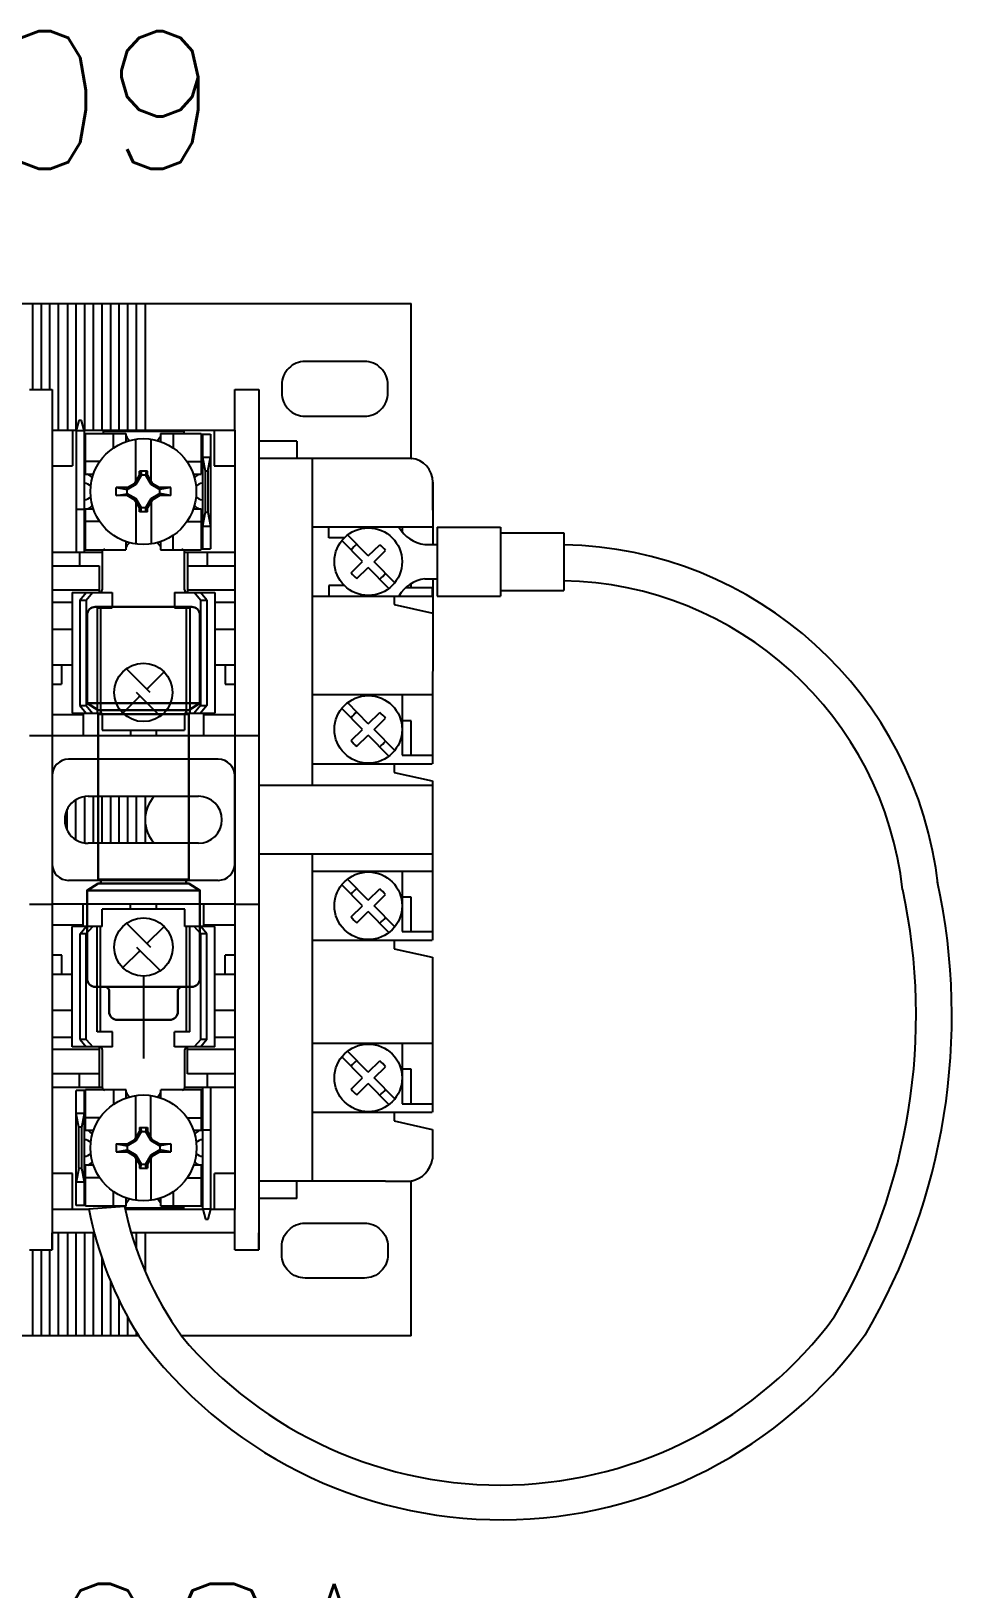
# Model space of a CAD drawing. Header units: inches. Extents: x 0 to 79.8, y 0 to 53.1.
# Drawn here: x 60.9 to 64.25, y 42.11 to 47.77 of the extents above; entities that cross this region are included whole.
import ezdxf
from ezdxf.enums import TextEntityAlignment as Align

# ---------------------------------------------------------------- set-up
doc = ezdxf.new("R2010")
doc.units = ezdxf.units.IN
doc.header["$MEASUREMENT"] = 0
for name, color, linetype in [('PDF_Geometry', 7, 'Continuous'), ('PRTG', 130, 'Continuous'), ('PSYMS', 7, 'Continuous'), ('PTAG', 150, 'Continuous')]:
    doc.layers.add(name, color=color, linetype=linetype)
doc.styles.add('WD', font='romans.shx')

# ---------------------------------------------------------------- blocks, each defined once
blk = doc.blocks.new('ATMR2')
at = {"layer": 'PDF_Geometry', "lineweight": 30}
for points in [[(0.4012, 1.0212), (0.4012, 1.3413, 0.41622), (0.3712, 1.3712), (0.0212, 1.3712, 0.414306), (-0.0088, 1.3413), (-0.0088, 1.0212)], [(0.3362, -0.0088), (0.3332, -0.0091), (0.3305, -0.0099), (0.3279, -0.0113), (0.3256, -0.0132), (0.3238, -0.0155), (0.3223, -0.0181), (0.3215, -0.0208), (0.3212, -0.0238), (0.3212, -0.0988, -0.416214), (0.2912, -0.1288), (0.1012, -0.1288, -0.414302), (0.0712, -0.0988), (0.0712, -0.0238), (0.071, -0.0208), (0.0701, -0.0181), (0.0687, -0.0155), (0.0668, -0.0132), (0.0646, -0.0113), (0.062, -0.0099), (0.0591, -0.0091), (0.0562, -0.0088)]]:
    blk.add_lwpolyline(points, format="xyb", dxfattribs=at)
for points in [[(-0.0088, 1.0212), (0.0312, 0.9963), (0.3612, 0.9963), (0.4012, 1.0212)], [(0.3612, 0.3812), (0.3612, 0.9812), (0.0312, 0.9812), (0.0312, 0.3812)]]:
    blk.add_lwpolyline(points, close=True, dxfattribs=at)
for points in [[(0.0412, 0.9963), (0.0412, 0.9812)], [(0.3512, 0.9963), (0.3512, 0.9812)], [(0.4012, 0.3412), (-0.0088, 0.3412)], [(0.0412, 0.3663), (0.0412, 0.3812)], [(0.3512, 0.3663), (0.3512, 0.3812)]]:
    blk.add_lwpolyline(points, dxfattribs=at)
blk.add_lwpolyline([(0.3712, -0.0088), (0.0212, -0.0088, -0.414313), (-0.0088, 0.0212), (-0.0088, 0.3412), (0.0312, 0.3663), (0.3612, 0.3663), (0.4012, 0.3412), (0.4012, 0.0212, -0.416227)], format="xyb", close=True, dxfattribs=at)
blk = doc.blocks.new('ATMR8_10')
at = {"layer": 'PDF_Geometry', "lineweight": 30}
for points in [[(0.4012, 1.0212), (0.4012, 1.3413, 0.41622), (0.3712, 1.3712), (0.0212, 1.3712, 0.414306), (-0.0088, 1.3413), (-0.0088, 1.0212)], [(0.3362, -0.0088), (0.3332, -0.0091), (0.3305, -0.0099), (0.3279, -0.0113), (0.3256, -0.0132), (0.3238, -0.0155), (0.3223, -0.0181), (0.3215, -0.0208), (0.3212, -0.0238), (0.3212, -0.0988, -0.416214), (0.2912, -0.1288), (0.1012, -0.1288, -0.414302), (0.0712, -0.0988), (0.0712, -0.0238), (0.071, -0.0208), (0.0701, -0.0181), (0.0687, -0.0155), (0.0668, -0.0132), (0.0646, -0.0113), (0.062, -0.0099), (0.0591, -0.0091), (0.0562, -0.0088)]]:
    blk.add_lwpolyline(points, format="xyb", dxfattribs=at)
for points in [[(-0.0088, 1.0212), (0.0312, 0.9963), (0.3612, 0.9963), (0.4012, 1.0212)], [(0.3612, 0.3812), (0.3612, 0.9812), (0.0312, 0.9812), (0.0312, 0.3812)]]:
    blk.add_lwpolyline(points, close=True, dxfattribs=at)
for points in [[(0.0412, 0.9963), (0.0412, 0.9812)], [(0.3512, 0.9963), (0.3512, 0.9812)], [(0.4012, 0.3412), (-0.0088, 0.3412)], [(0.0412, 0.3663), (0.0412, 0.3812)], [(0.3512, 0.3663), (0.3512, 0.3812)]]:
    blk.add_lwpolyline(points, dxfattribs=at)
blk.add_lwpolyline([(0.3712, -0.0088), (0.0212, -0.0088, -0.414313), (-0.0088, 0.0212), (-0.0088, 0.3412), (0.0312, 0.3663), (0.3612, 0.3663), (0.4012, 0.3412), (0.4012, 0.0212, -0.416227)], format="xyb", close=True, dxfattribs=at)
blk = doc.blocks.new('E0917602')
for p, q in [((-0.1716, 3.4252), (3.2647, 3.4252)), ((1.8903, 3.1128), (1.8903, 3.4252)), ((1.9216, 3.1128), (1.9216, 3.4252)), ((1.9528, 3.1128), (1.9528, 3.4252)), ((1.9841, 2.9652), (1.9841, 3.4252)), ((2.0172, 2.9652), (2.0172, 3.4252)), ((2.0484, 2.9643), (2.0484, 3.4252)), ((2.0797, 2.9652), (2.0797, 3.4252)), ((2.1109, 2.9652), (2.1109, 3.4252)), ((2.1422, 2.9652), (2.1422, 3.4252)), ((2.1734, 2.9652), (2.1734, 3.4252)), ((2.2047, 2.9652), (2.2047, 3.4252)), ((2.2359, 2.9652), (2.2359, 3.4252)), ((2.2672, 2.9652), (2.2672, 3.4252)), ((3.2647, 2.8627), (3.2647, 3.4252)), ((1.8786, 3.1128), (1.9606, 3.1128)), ((1.8786, 3.1128), (1.9606, 3.1128)), ((1.9606, 3.1128), (1.9606, -0.0123)), ((1.9606, 3.1128), (1.9606, -0.0123)), ((1.9606, 3.1128), (1.9606, 3.0502)), ((2.6241, 2.9652), (2.6241, 3.1128)), ((2.6241, 3.1128), (2.7111, 3.1128)), ((2.6241, 3.1128), (2.7111, 3.1128)), ((2.6241, 3.0502), (2.6241, 3.1128)), ((2.7111, 3.1128), (2.7111, -0.0123)), ((2.7111, 3.1128), (2.7111, -0.0123)), ((2.7111, 3.1128), (2.7111, 3.0502)), ((2.0577, 3.0008), (2.0479, 2.9643)), ((2.0675, 3.0008), (2.0577, 3.0008)), ((2.0772, 2.9643), (2.0675, 3.0008)), ((1.9601, 2.9652), (2.0484, 2.9652)), ((2.0346, 2.9652), (2.0346, 2.8353)), ((2.0479, 2.9643), (2.0479, 2.5227)), ((2.0479, 2.9643), (2.0772, 2.9643)), ((2.077, 2.9652), (2.6241, 2.9652)), ((2.0772, 2.9643), (2.0772, 2.5227)), ((2.0772, 2.9513), (2.0809, 2.9513)), ((2.0809, 2.9533), (2.2286, 2.9533)), ((2.0809, 2.9533), (2.0809, 2.8053)), ((2.1456, 2.9613), (2.4386, 2.9613)), ((2.1456, 2.9613), (2.4386, 2.9613)), ((2.1456, 2.9613), (2.1456, 2.9533)), ((2.1828, 2.9533), (2.1828, 2.9006)), ((2.2286, 2.9533), (2.2286, 2.9239)), ((2.3549, 2.9533), (2.5026, 2.9533)), ((2.3549, 2.9533), (2.3549, 2.9239)), ((2.4007, 2.9533), (2.4007, 2.9006)), ((2.4386, 2.9613), (2.4386, 2.9533)), ((2.5026, 2.9533), (2.5026, 2.8053)), ((2.5026, 2.9513), (2.5362, 2.9513)), ((2.5069, 2.9513), (2.5069, 2.5337)), ((2.5362, 2.9513), (2.5362, 2.5337)), ((2.5496, 2.9652), (2.5496, 2.8353)), ((2.6241, 2.9652), (2.6241, 0.1352)), ((2.0772, 2.8923), (2.0809, 2.8923)), ((2.2652, 2.7792), (2.2652, 2.9325)), ((2.3202, 2.7792), (2.3202, 2.9325)), ((2.5026, 2.8923), (2.5069, 2.8923)), ((2.8493, 2.9252), (2.7111, 2.9252)), ((2.8493, 2.9252), (2.8493, 2.8627)), ((1.9601, 2.8353), (2.0346, 2.8353)), ((2.0772, 2.8823), (2.0809, 2.8823)), ((2.134, 2.8512), (2.0815, 2.8512)), ((2.4502, 2.8512), (2.5026, 2.8512)), ((2.5026, 2.8823), (2.5069, 2.8823)), ((2.5069, 2.867), (2.5167, 2.817)), ((2.5069, 2.867), (2.5362, 2.867)), ((2.5265, 2.817), (2.5362, 2.867)), ((2.5496, 2.8353), (2.6241, 2.8353)), ((3.1716, 2.8627), (2.7111, 2.8627)), ((2.9059, 1.6752), (2.9059, 2.8627)), ((3.2653, 2.8627), (3.1716, 2.8627)), ((3.2653, 2.8627), (3.2666, 2.8627)), ((2.0772, 2.8197), (2.0809, 2.8197)), ((2.0772, 2.8097), (2.0809, 2.8097)), ((2.0809, 2.8053), (2.1102, 2.8053)), ((2.2329, 2.7567), (2.2616, 2.7732)), ((2.2616, 2.7732), (2.278, 2.8017)), ((2.2658, 2.7687), (2.2616, 2.7732)), ((2.2658, 2.7687), (2.2848, 2.8017)), ((2.3067, 2.816), (2.278, 2.816)), ((2.278, 2.8017), (2.278, 2.816)), ((2.3067, 2.8017), (2.278, 2.8017)), ((2.2823, 2.816), (2.2848, 2.8017)), ((2.3025, 2.816), (2.3, 2.8017)), ((2.3, 2.8017), (2.3189, 2.7687)), ((2.3067, 2.8017), (2.3067, 2.816)), ((2.3067, 2.8017), (2.3238, 2.7732)), ((2.3189, 2.7687), (2.3238, 2.7732)), ((2.3238, 2.7732), (2.3519, 2.7567)), ((2.4734, 2.8053), (2.5026, 2.8053)), ((2.5026, 2.8197), (2.5069, 2.8197)), ((2.5026, 2.8097), (2.5069, 2.8097)), ((2.5167, 2.817), (2.5167, 2.667)), ((2.5167, 2.817), (2.5265, 2.817)), ((2.5265, 2.817), (2.5265, 2.667)), ((3.3434, 2.7759), (3.3433, 2.5502)), ((3.3434, 2.6752), (3.3434, 2.7759)), ((2.1932, 2.7277), (2.1932, 2.7567)), ((2.2329, 2.7567), (2.1932, 2.7567)), ((2.1932, 2.7567), (2.2329, 2.7497)), ((2.1932, 2.7277), (2.2329, 2.7346)), ((2.2329, 2.7277), (2.1932, 2.7277)), ((2.2329, 2.7497), (2.2658, 2.7687)), ((2.2329, 2.7277), (2.2329, 2.7567)), ((2.2658, 2.7156), (2.2329, 2.7346)), ((2.2616, 2.7112), (2.2329, 2.7277)), ((2.3189, 2.7687), (2.3519, 2.7497)), ((2.3519, 2.7347), (2.3189, 2.7156)), ((2.3519, 2.7277), (2.3238, 2.7112)), ((2.3519, 2.7277), (2.3519, 2.7567)), ((2.3916, 2.7567), (2.3519, 2.7567)), ((2.3916, 2.7567), (2.3519, 2.7497)), ((2.3916, 2.7277), (2.3519, 2.7347)), ((2.3916, 2.7277), (2.3519, 2.7277)), ((2.3916, 2.7277), (2.3916, 2.7567)), ((2.0479, 2.6778), (2.0772, 2.6778)), ((2.0772, 2.6747), (2.0809, 2.6747)), ((2.0772, 2.6647), (2.0809, 2.6647)), ((2.0809, 2.6793), (2.0809, 2.5312)), ((2.0809, 2.6793), (2.1102, 2.6793)), ((2.2616, 2.7112), (2.2658, 2.7156)), ((2.278, 2.6826), (2.2616, 2.7112)), ((2.2652, 2.7035), (2.2652, 2.5502)), ((2.2848, 2.6826), (2.2658, 2.7156)), ((2.3067, 2.6826), (2.278, 2.6826)), ((2.278, 2.6684), (2.278, 2.6826)), ((2.3067, 2.6684), (2.278, 2.6684)), ((2.2823, 2.6684), (2.2848, 2.6826)), ((2.3189, 2.7156), (2.3, 2.6826)), ((2.3025, 2.6684), (2.3, 2.6826)), ((2.3238, 2.7112), (2.3067, 2.6826)), ((2.3067, 2.6684), (2.3067, 2.6826)), ((2.3238, 2.7112), (2.3189, 2.7156)), ((2.3202, 2.7051), (2.3202, 2.5518)), ((2.4734, 2.6793), (2.5026, 2.6793)), ((2.5026, 2.6793), (2.5026, 2.5312)), ((2.5026, 2.6747), (2.5069, 2.6747)), ((2.5026, 2.6647), (2.5069, 2.6647)), ((2.5167, 2.667), (2.5069, 2.617)), ((2.5167, 2.667), (2.5265, 2.667)), ((2.5265, 2.667), (2.5362, 2.617)), ((2.134, 2.6333), (2.0815, 2.6333)), ((2.4502, 2.6333), (2.5026, 2.6333)), ((2.5069, 2.617), (2.5362, 2.617)), ((3.3431, 2.6127), (2.9059, 2.6127)), ((2.9658, 2.574), (2.9658, 2.6129)), ((3.0929, 2.6127), (2.9825, 2.6127)), ((3.2327, 2.6127), (3.2327, 2.5949)), ((3.3591, 2.6127), (3.5891, 2.6127)), ((3.3591, 2.6127), (3.3591, 2.5502)), ((3.5891, 2.6127), (3.5891, 2.5927)), ((2.0772, 2.6023), (2.0809, 2.6023)), ((2.0772, 2.5923), (2.0809, 2.5923)), ((2.2286, 2.5606), (2.2286, 2.5312)), ((2.3549, 2.5606), (2.3549, 2.5312)), ((2.4007, 2.5312), (2.4007, 2.5839)), ((2.5026, 2.6023), (2.5069, 2.6023)), ((2.5026, 2.5923), (2.5069, 2.5923)), ((3.0217, 2.574), (2.9658, 2.574)), ((3.0882, 2.4879), (3.013, 2.5642)), ((3.1092, 2.5086), (3.034, 2.5849)), ((3.1092, 2.5086), (3.1506, 2.5493)), ((3.3141, 2.5502), (3.3433, 2.5502)), ((3.3433, 2.5502), (3.3591, 2.5502)), ((3.3591, 2.5502), (3.3591, 2.4252)), ((3.5891, 2.5927), (3.5891, 2.3827)), ((3.5891, 2.5927), (3.819, 2.5927)), ((3.819, 2.5927), (3.8193, 2.3827)), ((1.9601, 2.5227), (2.1421, 2.5227)), ((2.0601, 2.5227), (2.0601, 2.4727)), ((2.0772, 2.5337), (2.0809, 2.5337)), ((2.0809, 2.5312), (2.2286, 2.5312)), ((2.1421, 2.5222), (2.1421, 2.3852)), ((2.3549, 2.5312), (2.5026, 2.5312)), ((2.4421, 2.5227), (2.6241, 2.5227)), ((2.4421, 2.3852), (2.4421, 2.5222)), ((2.4521, 2.5227), (2.4521, 2.3752)), ((2.5026, 2.5337), (2.5362, 2.5337)), ((2.5241, 2.5227), (2.5241, 2.4727)), ((3.1299, 2.4876), (3.1713, 2.5283)), ((1.9601, 2.4727), (2.1321, 2.4727)), ((2.1321, 2.4727), (2.1321, 2.3752)), ((2.4521, 2.4727), (2.6241, 2.4727)), ((3.0468, 2.4471), (3.0882, 2.4879)), ((3.0678, 2.4264), (3.1089, 2.4669)), ((3.1841, 2.3906), (3.1089, 2.4669)), ((3.2051, 2.4113), (3.1299, 2.4876)), ((1.9601, 2.3852), (2.1321, 2.3852)), ((2.4521, 2.3852), (2.6241, 2.3852)), ((2.9658, 2.4015), (2.9658, 2.3626)), ((3.0217, 2.4015), (2.9658, 2.4015)), ((3.2455, 2.394), (3.3416, 2.394)), ((3.2653, 2.394), (3.2653, 2.4085)), ((3.3141, 2.4252), (3.3432, 2.4252)), ((3.3416, 2.394), (3.3416, 2.3627)), ((3.3432, 2.4252), (3.3428, 1.7534)), ((3.3432, 2.4252), (3.3591, 2.4252)), ((3.3591, 2.4252), (3.3591, 2.3627)), ((3.5891, 2.3827), (3.5891, 2.3627)), ((3.5891, 2.3827), (3.8193, 2.3827)), ((1.9601, 2.3407), (2.0331, 2.3407)), ((2.0331, 2.3752), (2.0331, 1.9377)), ((2.0331, 2.3752), (2.1791, 2.3752)), ((2.0616, 2.3481), (2.0842, 2.3752)), ((2.0616, 2.3481), (2.0616, 1.9648)), ((2.0616, 2.3481), (2.0842, 2.3481)), ((2.0842, 2.3481), (2.1077, 2.3752)), ((2.0842, 2.3481), (2.0842, 1.9648)), ((2.1238, 2.3202), (2.1238, 1.9377)), ((2.1238, 2.3202), (2.1791, 2.3202)), ((2.1362, 2.3202), (2.1362, 1.9377)), ((2.1791, 2.3752), (2.1791, 2.3202)), ((2.4051, 2.3752), (2.5511, 2.3752)), ((2.4051, 2.3752), (2.4051, 2.3202)), ((2.4051, 2.3202), (2.4603, 2.3202)), ((2.4479, 2.3202), (2.4479, 1.9377)), ((2.4603, 2.3202), (2.4603, 1.9377)), ((2.4999, 2.3481), (2.4765, 2.3752)), ((2.5226, 2.3481), (2.4999, 2.3752)), ((2.4999, 2.3481), (2.4999, 1.9648)), ((2.4999, 2.3481), (2.5226, 2.3481)), ((2.5226, 2.3481), (2.5226, 1.9648)), ((2.5511, 2.3752), (2.5511, 1.9377)), ((2.5511, 2.3407), (2.6241, 2.3407)), ((2.9059, 2.3627), (3.3432, 2.3627)), ((3.2028, 2.3627), (3.2028, 2.3315)), ((3.2028, 2.3315), (3.3434, 2.3002)), ((3.3591, 2.3627), (3.5891, 2.3627)), ((1.9601, 2.2427), (2.0331, 2.2427)), ((2.5511, 2.2427), (2.6241, 2.2427)), ((1.9601, 2.1127), (2.0331, 2.1127)), ((1.9951, 2.1127), (1.9951, 2.0427)), ((2.317, 2.0127), (2.2305, 2.0988)), ((2.5511, 2.1127), (2.6241, 2.1127)), ((2.5891, 2.1127), (2.5891, 2.0427)), ((1.9601, 2.0427), (1.9951, 2.0427)), ((2.3673, 2.0872), (2.3048, 2.0249)), ((2.5891, 2.0427), (2.6241, 2.0427)), ((2.2799, 1.9999), (2.2174, 1.9376)), ((2.3536, 1.926), (2.2672, 2.0127)), ((2.2779, 1.9986), (2.275, 1.9957)), ((2.3091, 2.0298), (2.3062, 2.0269)), ((3.2327, 2.0034), (2.9059, 2.0034)), ((3.3432, 2.0034), (3.2327, 2.0034)), ((3.2327, 2.0034), (3.2327, 1.7846)), ((1.9601, 1.9327), (2.0731, 1.9327)), ((2.0331, 1.9377), (2.1421, 1.9377)), ((2.0616, 1.9648), (2.0842, 1.9648)), ((2.0616, 1.9648), (2.0842, 1.9377)), ((2.0731, 1.9377), (2.0731, 1.8565)), ((2.0842, 1.9648), (2.1077, 1.9377)), ((2.1421, 1.9377), (2.1421, 1.8752)), ((2.4421, 1.9377), (2.5511, 1.9377)), ((2.4421, 1.9377), (2.4421, 1.8752)), ((2.4999, 1.9648), (2.4765, 1.9377)), ((2.5226, 1.9648), (2.4999, 1.9377)), ((2.4999, 1.9648), (2.5226, 1.9648)), ((2.5111, 1.9377), (2.5111, 1.8565)), ((2.5111, 1.9327), (2.6241, 1.9327)), ((3.0882, 1.8785), (3.013, 1.9549)), ((3.1092, 1.8992), (3.034, 1.9756)), ((3.1092, 1.8992), (3.1506, 1.9399)), ((2.1421, 1.8752), (2.4421, 1.8752)), ((2.2451, 1.8752), (2.2451, 1.8565)), ((2.3391, 1.8752), (2.3391, 1.8565)), ((3.0468, 1.8377), (3.0882, 1.8785)), ((3.1299, 1.8782), (3.1713, 1.919)), ((3.2051, 1.8019), (3.1299, 1.8782)), ((3.2653, 1.9096), (3.2341, 1.9096)), ((3.2653, 1.7846), (3.2653, 1.9096)), ((1.8786, 1.8565), (1.9606, 1.8565)), ((1.9601, 1.8565), (2.6241, 1.8565)), ((2.6241, 1.8565), (2.7111, 1.8565)), ((3.0678, 1.8171), (3.1089, 1.8575)), ((3.1841, 1.7812), (3.1089, 1.8575)), ((2.5641, 1.7702), (2.0206, 1.7702)), ((3.2327, 1.7846), (3.3416, 1.7846)), ((1.9606, 1.7102), (1.9606, 1.3902)), ((2.6241, 1.3902), (2.6241, 1.7102)), ((2.9059, 1.7534), (3.2028, 1.7534)), ((3.2028, 1.7534), (3.2028, 1.7221)), ((3.2028, 1.7534), (3.3416, 1.7534)), ((3.2028, 1.7221), (3.3416, 1.6913)), ((3.3416, 1.6752), (2.7111, 1.6752)), ((3.3427, 1.6913), (3.3424, 1.1127)), ((2.0152, 1.512), (2.0152, 1.5884)), ((2.0464, 1.4777), (2.0464, 1.6228)), ((2.0797, 1.4656), (2.0797, 1.6349)), ((2.0919, 1.6357), (2.4922, 1.6357)), ((2.1109, 1.4647), (2.1109, 1.6357)), ((2.1422, 1.4647), (2.1422, 1.6357)), ((2.1734, 1.4647), (2.1734, 1.6357)), ((2.2047, 1.4647), (2.2047, 1.6357)), ((2.2359, 1.4647), (2.2359, 1.6357)), ((2.2672, 1.4647), (2.2672, 1.6357)), ((2.4922, 1.4647), (2.0918, 1.4647)), ((3.3416, 1.4252), (2.7111, 1.4252)), ((2.9059, 0.2377), (2.9059, 1.4252)), ((3.2327, 1.3627), (2.9059, 1.3627)), ((3.2327, 1.3627), (3.2327, 1.144)), ((3.3416, 1.3627), (3.2327, 1.3627)), ((2.5641, 1.3302), (2.0206, 1.3302)), ((3.0882, 1.2379), (3.013, 1.3142)), ((3.1092, 1.2586), (3.034, 1.3349)), ((3.1092, 1.2586), (3.1506, 1.2993)), ((3.1299, 1.2376), (3.1713, 1.2783)), ((3.2653, 1.269), (3.2341, 1.269)), ((3.2653, 1.144), (3.2653, 1.269)), ((1.8786, 1.244), (1.9606, 1.244)), ((2.6246, 1.244), (1.9606, 1.244)), ((2.0736, 1.1628), (2.0736, 1.244)), ((2.4426, 1.2253), (2.1426, 1.2253)), ((2.1426, 1.1628), (2.1426, 1.2253)), ((2.2456, 1.2253), (2.2456, 1.244)), ((2.3396, 1.2253), (2.3396, 1.244)), ((2.4426, 1.1628), (2.4426, 1.2253)), ((2.5116, 1.1628), (2.5116, 1.244)), ((2.6241, 1.244), (2.7111, 1.244)), ((3.0468, 1.1971), (3.0882, 1.2379)), ((3.0678, 1.1764), (3.1089, 1.2169)), ((3.1841, 1.1406), (3.1089, 1.2169)), ((3.2051, 1.1613), (3.1299, 1.2376)), ((2.0736, 1.1678), (1.9606, 1.1678)), ((2.1426, 1.1628), (2.0336, 1.1628)), ((2.0336, 0.7253), (2.0336, 1.1628)), ((2.0621, 1.1357), (2.0848, 1.1628)), ((2.0621, 0.7523), (2.0621, 1.1357)), ((2.0848, 1.1357), (2.0621, 1.1357)), ((2.0848, 1.1357), (2.1082, 1.1628)), ((2.0848, 0.7523), (2.0848, 1.1357)), ((2.1244, 0.7803), (2.1244, 1.1628)), ((2.1368, 0.7803), (2.1368, 1.1628)), ((2.2311, 1.1745), (2.3175, 1.0878)), ((2.3048, 1.1006), (2.3673, 1.1629)), ((2.5516, 1.1628), (2.4426, 1.1628)), ((2.4485, 0.7803), (2.4485, 1.1628)), ((2.4609, 0.7803), (2.4609, 1.1628)), ((2.5005, 1.1357), (2.477, 1.1628)), ((2.5231, 1.1357), (2.5005, 1.1628)), ((2.5005, 0.7523), (2.5005, 1.1357)), ((2.5231, 1.1357), (2.5005, 1.1357)), ((2.6246, 1.1678), (2.5116, 1.1678)), ((2.5231, 0.7523), (2.5231, 1.1357)), ((2.5516, 0.7253), (2.5516, 1.1628)), ((3.2327, 1.144), (3.3416, 1.144)), ((2.2174, 1.0133), (2.2799, 1.0756)), ((2.2677, 1.0878), (2.3542, 1.0017)), ((2.3068, 1.1019), (2.3097, 1.1048)), ((2.9059, 1.1127), (3.2028, 1.1127)), ((3.2028, 1.1127), (3.2028, 1.0815)), ((3.2028, 1.1127), (3.3416, 1.1127)), ((3.2028, 1.0815), (3.3416, 1.0507)), ((1.9956, 1.0578), (1.9606, 1.0578)), ((1.9956, 0.9878), (1.9956, 1.0578)), ((2.2756, 1.0707), (2.2785, 1.0736)), ((2.5896, 0.9878), (2.5896, 1.0578)), ((2.6246, 1.0578), (2.5896, 1.0578)), ((3.3423, 1.0507), (3.342, 0.4877)), ((2.0336, 0.9878), (1.9606, 0.9878)), ((2.6246, 0.9878), (2.5516, 0.9878)), ((2.0336, 0.8578), (1.9606, 0.8578)), ((2.6246, 0.8578), (2.5516, 0.8578)), ((2.0336, 0.7598), (1.9606, 0.7598)), ((2.0848, 0.7523), (2.0621, 0.7523)), ((2.0621, 0.7523), (2.0848, 0.7253)), ((2.0848, 0.7523), (2.1082, 0.7253)), ((2.1796, 0.7803), (2.1244, 0.7803)), ((2.1796, 0.7253), (2.1796, 0.7803)), ((2.4056, 0.7253), (2.4056, 0.7803)), ((2.4609, 0.7803), (2.4056, 0.7803)), ((2.5005, 0.7523), (2.477, 0.7253)), ((2.5231, 0.7523), (2.5005, 0.7523)), ((2.5231, 0.7523), (2.5005, 0.7253)), ((2.6246, 0.7598), (2.5516, 0.7598)), ((3.2327, 0.7377), (2.9059, 0.7377)), ((3.2327, 0.7377), (3.2327, 0.519)), ((3.3419, 0.7377), (3.2327, 0.7377)), ((2.1326, 0.7153), (1.9606, 0.7153)), ((2.1796, 0.7253), (2.0336, 0.7253)), ((2.1326, 0.5778), (2.1326, 0.7253)), ((2.1426, 0.7153), (2.1426, 0.5783)), ((2.5516, 0.7253), (2.4056, 0.7253)), ((2.4426, 0.5783), (2.4426, 0.7153)), ((2.4526, 0.6278), (2.4526, 0.7253)), ((2.6246, 0.7153), (2.4526, 0.7153)), ((3.0882, 0.6129), (3.013, 0.6892)), ((3.1092, 0.6336), (3.034, 0.7099)), ((2.1326, 0.6278), (1.9606, 0.6278)), ((2.0606, 0.5778), (2.0606, 0.6278)), ((2.6246, 0.6278), (2.4526, 0.6278)), ((2.5246, 0.5778), (2.5246, 0.6278)), ((3.1092, 0.6336), (3.1506, 0.6743)), ((3.1299, 0.6126), (3.1713, 0.6533)), ((3.2653, 0.644), (3.2341, 0.644)), ((3.2653, 0.519), (3.2653, 0.644)), ((2.1426, 0.5778), (1.9606, 0.5778)), ((2.0485, 0.1492), (2.0485, 0.5668)), ((2.0821, 0.5668), (2.0485, 0.5668)), ((2.0778, 0.1492), (2.0778, 0.5668)), ((2.2298, 0.5693), (2.0821, 0.5693)), ((2.0821, 0.4212), (2.0821, 0.5693)), ((2.184, 0.5693), (2.184, 0.5166)), ((2.2298, 0.5399), (2.2298, 0.5693)), ((2.5038, 0.5693), (2.3561, 0.5693)), ((2.3561, 0.5399), (2.3561, 0.5693)), ((2.6246, 0.5778), (2.4426, 0.5778)), ((2.5038, 0.4212), (2.5038, 0.5693)), ((2.5075, 0.5668), (2.5038, 0.5668)), ((2.5075, 0.1362), (2.5075, 0.5778)), ((2.5368, 0.1362), (2.5368, 0.5778)), ((3.0468, 0.5721), (3.0882, 0.6129)), ((3.0678, 0.5514), (3.1089, 0.5919)), ((3.1841, 0.5156), (3.1089, 0.5919)), ((3.2051, 0.5363), (3.1299, 0.6126)), ((2.2645, 0.3954), (2.2645, 0.5487)), ((2.3195, 0.397), (2.3195, 0.5503)), ((3.2327, 0.519), (3.3416, 0.519)), ((2.0778, 0.4835), (2.0485, 0.4835)), ((2.0582, 0.4335), (2.0485, 0.4835)), ((2.068, 0.4335), (2.0778, 0.4835)), ((2.0821, 0.5082), (2.0778, 0.5082)), ((2.0821, 0.4982), (2.0778, 0.4982)), ((2.1345, 0.4672), (2.0821, 0.4672)), ((2.4507, 0.4672), (2.5032, 0.4672)), ((2.5075, 0.5082), (2.5038, 0.5082)), ((2.5075, 0.4982), (2.5038, 0.4982)), ((2.9059, 0.4877), (3.2028, 0.4877)), ((3.2028, 0.4877), (3.2028, 0.4565)), ((3.2028, 0.4877), (3.3416, 0.4877)), ((3.2028, 0.4565), (3.3416, 0.4257)), ((2.068, 0.4335), (2.0582, 0.4335)), ((2.0582, 0.2835), (2.0582, 0.4335)), ((2.068, 0.2835), (2.068, 0.4335)), ((2.0821, 0.4357), (2.0778, 0.4357)), ((2.0821, 0.4258), (2.0778, 0.4258)), ((2.1113, 0.4212), (2.0821, 0.4212)), ((2.2609, 0.3893), (2.278, 0.4178)), ((2.2658, 0.3849), (2.2847, 0.4178)), ((2.278, 0.4321), (2.3067, 0.4321)), ((2.278, 0.4321), (2.278, 0.4178)), ((2.278, 0.4178), (2.3067, 0.4178)), ((2.2822, 0.4321), (2.2847, 0.4178)), ((2.3024, 0.4321), (2.2999, 0.4178)), ((2.2999, 0.4178), (2.3189, 0.3849)), ((2.3067, 0.4321), (2.3067, 0.4178)), ((2.3067, 0.4178), (2.3231, 0.3893)), ((2.5038, 0.4212), (2.4745, 0.4212)), ((2.5075, 0.4357), (2.5038, 0.4357)), ((2.5075, 0.4258), (2.5038, 0.4258)), ((2.5368, 0.4227), (2.5075, 0.4227)), ((3.3419, 0.4257), (3.3419, 0.3181)), ((2.1931, 0.3728), (2.2328, 0.3658)), ((2.1931, 0.3728), (2.2328, 0.3728)), ((2.1931, 0.3728), (2.1931, 0.3438)), ((2.1931, 0.3438), (2.2328, 0.3508)), ((2.1931, 0.3438), (2.2328, 0.3438)), ((2.2328, 0.3728), (2.2609, 0.3893)), ((2.2328, 0.3658), (2.2658, 0.3849)), ((2.2328, 0.3728), (2.2328, 0.3438)), ((2.2658, 0.3318), (2.2328, 0.3508)), ((2.2609, 0.3273), (2.2328, 0.3438)), ((2.2609, 0.3893), (2.2658, 0.3849)), ((2.3231, 0.3893), (2.3189, 0.3849)), ((2.3189, 0.3849), (2.3518, 0.3659)), ((2.3518, 0.3508), (2.3189, 0.3318)), ((2.3231, 0.3893), (2.3518, 0.3728)), ((2.3518, 0.3438), (2.3231, 0.3273)), ((2.3915, 0.3728), (2.3518, 0.3659)), ((2.3518, 0.3728), (2.3915, 0.3728)), ((2.3518, 0.3728), (2.3518, 0.3438)), ((2.3915, 0.3438), (2.3518, 0.3508)), ((2.3518, 0.3438), (2.3915, 0.3438)), ((2.3915, 0.3728), (2.3915, 0.3438)), ((2.0582, 0.2835), (2.0485, 0.2335)), ((2.068, 0.2835), (2.0582, 0.2835)), ((2.0778, 0.2335), (2.068, 0.2835)), ((2.0821, 0.2908), (2.0778, 0.2908)), ((2.0821, 0.1472), (2.0821, 0.2952)), ((2.1113, 0.2952), (2.0821, 0.2952)), ((2.2658, 0.3318), (2.2609, 0.3273)), ((2.278, 0.2988), (2.2609, 0.3273)), ((2.2645, 0.3213), (2.2645, 0.168)), ((2.2847, 0.2988), (2.2658, 0.3318)), ((2.278, 0.2988), (2.3067, 0.2988)), ((2.278, 0.2988), (2.278, 0.2845)), ((2.278, 0.2845), (2.3067, 0.2845)), ((2.2822, 0.2845), (2.2847, 0.2988)), ((2.3189, 0.3318), (2.2999, 0.2988)), ((2.3024, 0.2845), (2.2999, 0.2988)), ((2.3231, 0.3273), (2.3067, 0.2988)), ((2.3067, 0.2988), (2.3067, 0.2845)), ((2.3189, 0.3318), (2.3231, 0.3273)), ((2.3195, 0.3213), (2.3195, 0.168)), ((2.5038, 0.2952), (2.4745, 0.2952)), ((2.5038, 0.1472), (2.5038, 0.2952)), ((2.5075, 0.2908), (2.5038, 0.2908)), ((2.0351, 0.2652), (1.9606, 0.2652)), ((2.0351, 0.1353), (2.0351, 0.2652)), ((2.0778, 0.2335), (2.0485, 0.2335)), ((2.0821, 0.2807), (2.0778, 0.2807)), ((2.1345, 0.2493), (2.0821, 0.2493)), ((2.4507, 0.2493), (2.5032, 0.2493)), ((2.5075, 0.2807), (2.5038, 0.2807)), ((2.5501, 0.1353), (2.5501, 0.2652)), ((2.6246, 0.2652), (2.5501, 0.2652)), ((3.1716, 0.2377), (2.7111, 0.2377)), ((2.8493, 0.1752), (2.8493, 0.2377)), ((3.1716, 0.2377), (3.2653, 0.2377)), ((3.2647, -0.3248), (3.2647, 0.2377)), ((3.2666, 0.2377), (3.2653, 0.2377)), ((2.0821, 0.2182), (2.0778, 0.2182)), ((2.0821, 0.2082), (2.0778, 0.2082)), ((2.184, 0.1472), (2.184, 0.1999)), ((2.2298, 0.1472), (2.2298, 0.1766)), ((2.3561, 0.1472), (2.3561, 0.1766)), ((2.4019, 0.1472), (2.4019, 0.1999)), ((2.5075, 0.2182), (2.5038, 0.2182)), ((2.5075, 0.2082), (2.5038, 0.2082)), ((2.8493, 0.1752), (2.7111, 0.1752)), ((2.094, 0.1352), (1.9606, 0.1352)), ((2.0821, 0.1492), (2.0485, 0.1492)), ((2.2298, 0.1472), (2.0821, 0.1472)), ((2.0936, 0.1369), (2.2232, 0.1472)), ((2.1461, 0.1411), (2.1461, 0.1472)), ((2.4391, 0.1392), (2.225, 0.1392)), ((2.5077, 0.1352), (2.2258, 0.1352)), ((2.4861, 0.1472), (2.3557, 0.1472)), ((2.4391, 0.1392), (2.4391, 0.1472)), ((2.5038, 0.1472), (2.4861, 0.1472)), ((2.5075, 0.1492), (2.5038, 0.1492)), ((2.5368, 0.1362), (2.5075, 0.1362)), ((2.5075, 0.1362), (2.5172, 0.0997)), ((2.527, 0.0997), (2.5368, 0.1362)), ((2.6246, 0.1352), (2.5365, 0.1352)), ((2.6241, -0.0123), (2.6241, 0.1352)), ((2.5172, 0.0997), (2.527, 0.0997)), ((2.1137, 0.0502), (1.9606, 0.0502)), ((2.1137, 0.0502), (1.9606, 0.0502)), ((1.9606, -0.0123), (1.9606, 0.0502)), ((1.9841, -0.3248), (1.9841, 0.0502)), ((2.0172, -0.3248), (2.0172, 0.0502)), ((2.0484, -0.3248), (2.0484, 0.0502)), ((2.0797, -0.3248), (2.0797, 0.0502)), ((2.1109, -0.3248), (2.1109, 0.0502)), ((2.6241, 0.0502), (2.2478, 0.0502)), ((2.2672, -0.0097), (2.2672, 0.0502)), ((2.6241, -0.0123), (2.6241, 0.0502)), ((2.7111, -0.0123), (2.7111, 0.0502)), ((1.8786, -0.0123), (1.9606, -0.0123)), ((1.8786, -0.0123), (1.9606, -0.0123)), ((1.8903, -0.3248), (1.8903, -0.0123)), ((1.9216, -0.3248), (1.9216, -0.0123)), ((1.9528, -0.3248), (1.9528, -0.0123)), ((2.1422, -0.3248), (2.1422, -0.0439)), ((2.6241, -0.0123), (2.7111, -0.0123)), ((2.6241, -0.0123), (2.7111, -0.0123)), ((2.1734, -0.3248), (2.1734, -0.1265)), ((2.2047, -0.3248), (2.2047, -0.1963)), ((2.2359, -0.3248), (2.2359, -0.2573)), ((2.2751, -0.3248), (1.2815, -0.3248)), ((2.2672, -0.3248), (2.2672, -0.3119)), ((3.2647, -0.3248), (2.4305, -0.3248))]:
    blk.add_line(p, q)
for points in [[(0.7966, 2.9652), (0.7966, 3.4252), (2.2984, 3.4252), (2.2984, 2.9652)], [(2.2984, 1.6357), (2.2984, 1.4647)], [(2.2984, 0.0502), (2.2984, -0.0899)]]:
    blk.add_lwpolyline(points)
for points in [[(3.095, 3.215), (2.88, 3.215, 0.414214), (2.795, 3.13), (2.795, 3.1005, 0.414214), (2.88, 3.0155), (3.095, 3.0155, 0.414214), (3.18, 3.1005), (3.18, 3.13, 0.414214)], [(3.095, -0.1145), (2.88, -0.1145, -0.414214), (2.795, -0.0295), (2.795, 0, -0.414214), (2.88, 0.085), (3.095, 0.085, -0.414214), (3.18, 0), (3.18, -0.0295, -0.414214)]]:
    blk.add_lwpolyline(points, format="xyb", close=True)
for centre, radius in [((2.2921, 2.7422), 0.1923), ((3.1091, 2.4877), 0.1228), ((2.2921, 2.0127), 0.106), ((3.1091, 1.8784), 0.1228), ((3.1091, 1.2377), 0.1228), ((2.2926, 1.0878), 0.106), ((3.1091, 0.6127), 0.1228), ((2.2926, 0.3583), 0.1923)]:
    blk.add_circle(centre, radius)
for centre, radius, start, end in [((2.2921, 2.9793), 0.072, 208.955, 225.622), ((2.2921, 2.9793), 0.072, 314.38, 331.045), ((3.2575, 2.7771), 0.086, 359.188, 84.7721), ((3.2575, 2.7771), 0.086, 359.188, 84.7721), ((2.0772, 2.7425), 0.03, 38.4265, 90), ((2.0547, 2.7422), 0.072, 44.3787, 61.045), ((2.5289, 2.7422), 0.072, 118.955, 135.621), ((2.5069, 2.7425), 0.03, 90, 141.574), ((2.0772, 2.7425), 0.03, 270, 321.502), ((2.5069, 2.7425), 0.03, 218.508, 270), ((2.0547, 2.7422), 0.072, 298.955, 315.622), ((2.5289, 2.7422), 0.072, 224.379, 241.045), ((3.3297, 2.6752), 0.126, 209.7449, 262.875), ((2.2921, 2.5052), 0.072, 134.376, 151.045), ((2.2921, 2.5052), 0.072, 28.9547, 45.6218), ((3.1211, 2.4755), 0.0921, 125.3646, 143.7784), ((3.0962, 2.4749), 0.0921, 35.4414, 53.8552), ((3.795, 1.1556), 1.3931, 6.3916, 89.0108), ((2.1521, 2.5222), 0.01, 90, 180), ((2.4321, 2.5222), 0.01, 0, 90), ((3.1211, 2.5015), 0.0921, 216.2419, 234.6579), ((3.0962, 2.499), 0.0921, 306.1448, 324.5586), ((2.1321, 2.3852), 0.01, 270, 0), ((2.4521, 2.3852), 0.01, 180, 270), ((3.3297, 2.3002), 0.126, 97.125, 150.2551), ((3.795, 1.1556), 1.2631, 6.384, 88.9802), ((3.1211, 1.8662), 0.0921, 125.3646, 143.7784), ((3.0962, 1.8656), 0.0921, 35.4414, 53.8552), ((3.1211, 1.8922), 0.0921, 216.2419, 234.6579), ((3.0962, 1.8896), 0.0921, 306.1448, 324.5586), ((2.0206, 1.7102), 0.06, 90, 180), ((2.5641, 1.7102), 0.06, 0, 90), ((2.0917, 1.5502), 0.0855, 89.8567, 270.109), ((2.4234, 1.5502), 0.125, 136.8556, 180), ((2.492, 1.5502), 0.0855, 270.109, 89.857), ((2.4234, 1.5502), 0.125, 180, 223.1633), ((2.0206, 1.3902), 0.06, 180, 270), ((2.5641, 1.3902), 0.06, 270, 0), ((2.9314, 0.8393), 2.2976, 329.6545, 12.1626), ((3.1211, 1.2255), 0.0921, 125.3646, 143.7784), ((3.0962, 1.2249), 0.0921, 35.4414, 53.8552), ((2.9314, 0.8393), 2.1676, 329.6545, 12.1626), ((3.1211, 1.2515), 0.0921, 216.2419, 234.6579), ((3.0962, 1.249), 0.0921, 306.1448, 324.5586), ((2.1326, 0.7153), 0.01, 0, 90), ((2.4526, 0.7153), 0.01, 90, 180), ((3.1211, 0.6005), 0.0921, 125.3646, 143.7784), ((3.0962, 0.5999), 0.0921, 35.4414, 53.8552), ((2.1526, 0.5783), 0.01, 180, 270), ((2.4326, 0.5783), 0.01, 270, 0), ((3.1211, 0.6265), 0.0921, 216.2419, 234.6579), ((3.0962, 0.624), 0.0921, 306.1448, 324.5586), ((2.2926, 0.5953), 0.072, 208.9547, 225.6218), ((2.2926, 0.5953), 0.072, 314.376, 331.045), ((2.0558, 0.3583), 0.072, 44.379, 61.045), ((2.53, 0.3583), 0.072, 118.955, 135.622), ((2.0778, 0.358), 0.03, 38.508, 90), ((2.5075, 0.358), 0.03, 90, 141.502), ((2.0778, 0.358), 0.03, 270, 321.574), ((2.0558, 0.3583), 0.072, 298.955, 315.621), ((2.53, 0.3583), 0.072, 224.3787, 241.045), ((2.5075, 0.358), 0.03, 218.4265, 270), ((3.2466, 0.3322), 0.0963, 281.1918, 351.608), ((3.2466, 0.3322), 0.0963, 281.1918, 351.608), ((2.2926, 0.1212), 0.072, 134.38, 151.045), ((2.2926, 0.1212), 0.072, 28.955, 45.622), ((3.4566, 0.406), 1.3893, 191.1697, 211.7364), ((3.4619, 0.4097), 1.2661, 191.9619, 215.4528), ((3.5891, 0.644), 1.5102, 219.8996, 323.4335), ((3.5928, 0.642), 1.6343, 216.2654, 324.1747)]:
    blk.add_arc(centre, radius, start, end)

msp = doc.modelspace()

# ---------------------------------------------------------------- linework, layer by layer
msp.add_line((61.31134, 44.33323), (61.31134, 44.03406))

# ---------------------------------------------------------------- block references
at = {"layer": 'PSYMS'}
ref = msp.add_blockref('E0917602', (59.01877, 43.35144), dxfattribs=at)
ref.add_attrib('P_TAG1', 'T2209', dxfattribs={"layer": 'PTAG', "height": 0.5, "style": 'WD', "flags": 8}).set_placement((60.56674, 47.51592), align=Align.MIDDLE_CENTER)
ref = msp.add_blockref('ATMR8_10', (60.37026, 44.30353), dxfattribs=at)
ref.add_attrib('P_TAG1', 'FU2208A', dxfattribs={"layer": 'PTAG', "height": 0.5, "style": 'WD', "flags": 8}).set_placement((60.71829, 41.87591), align=Align.MIDDLE_CENTER)
ref.add_attrib('RATING1', '1.5A', dxfattribs={"layer": 'PRTG', "height": 0.5, "style": 'WD', "flags": 8}).set_placement((60.71829, 40.91271), align=Align.CENTER)
msp.add_blockref('ATMR2', (61.11511, 44.30353), dxfattribs=at)

doc.saveas('drawing.dxf')
